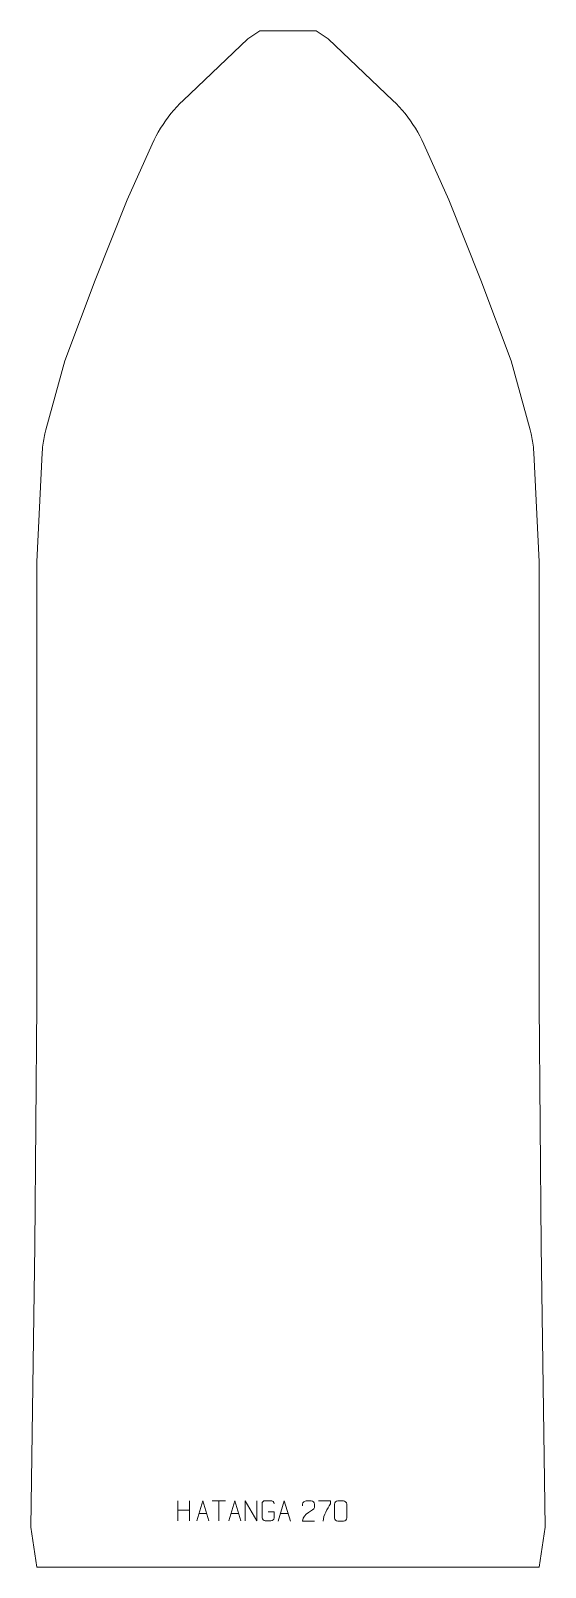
# Model space of a CAD drawing. Header units: millimetres. Extents: x -319 to 321, y -956 to 954.
import ezdxf

# ---------------------------------------------------------------- set-up
doc = ezdxf.new("R2010")
doc.units = ezdxf.units.MM
doc.header["$MEASUREMENT"] = 0
doc.layers.add('layer 1', color=7, linetype='Continuous')

msp = doc.modelspace()

# ---------------------------------------------------------------- linework, layer by layer
at = {"layer": 'layer 1', "color": 242, "lineweight": 9}
msp.add_open_spline([(-34.2117, 953.5399), (-34.2117, 953.5399), (35.7893, 953.5399), (35.7893, 953.5399), (35.7893, 953.5399), (35.7893, 953.5399), (50.7882, 943.5417), (50.7882, 943.5417), (50.7882, 943.5417), (50.7882, 943.5417), (131.3013, 866.8627), (131.3013, 866.8627), (131.3013, 866.8627), (131.3013, 866.8627), (135.2683, 862.9599), (135.2683, 862.9599), (135.2683, 862.9599), (135.2683, 862.9599), (139.1096, 858.9313), (139.1096, 858.9313), (139.1096, 858.9313), (139.1096, 858.9313), (142.8154, 854.7815), (142.8154, 854.7815), (142.8154, 854.7815), (142.8154, 854.7815), (146.389, 850.5125), (146.389, 850.5125), (146.389, 850.5125), (146.389, 850.5125), (149.8207, 846.132), (149.8207, 846.132), (149.8207, 846.132), (149.8207, 846.132), (153.1111, 841.6439), (153.1111, 841.6439), (153.1111, 841.6439), (153.1111, 841.6439), (156.2544, 837.0509), (156.2544, 837.0509), (156.2544, 837.0509), (156.2544, 837.0509), (159.2473, 832.3593), (159.2473, 832.3593), (159.2473, 832.3593), (159.2473, 832.3593), (162.0892, 827.5737), (162.0892, 827.5737), (162.0892, 827.5737), (162.0892, 827.5737), (164.7736, 822.6994), (164.7736, 822.6994), (164.7736, 822.6994), (164.7736, 822.6994), (167.2999, 817.7402), (167.2999, 817.7402), (167.2999, 817.7402), (167.2999, 817.7402), (169.6661, 812.7038), (169.6661, 812.7038), (169.6661, 812.7038), (169.6661, 812.7038), (200.7884, 743.5414), (200.7884, 743.5414), (200.7884, 743.5414), (200.7884, 743.5414), (240.7903, 643.5413), (240.7903, 643.5413), (240.7903, 643.5413), (240.7903, 643.5413), (278.2885, 543.0888), (278.2885, 543.0888), (278.2885, 543.0888), (278.2885, 543.0888), (301.922, 457.3488), (301.922, 457.3488), (301.922, 457.3488), (301.922, 457.3488), (303.1204, 452.6663), (303.1204, 452.6663), (303.1204, 452.6663), (303.1204, 452.6663), (303.655, 450.3111), (303.655, 450.3111), (303.655, 450.3111), (303.655, 450.3111), (304.147, 447.9449), (304.147, 447.9449), (304.147, 447.9449), (304.147, 447.9449), (304.5948, 445.5715), (304.5948, 445.5715), (304.5948, 445.5715), (304.5948, 445.5715), (305.0018, 443.1891), (305.0018, 443.1891), (305.0018, 443.1891), (305.0018, 443.1891), (305.3634, 440.8003), (305.3634, 440.8003), (305.3634, 440.8003), (305.3634, 440.8003), (305.681, 438.4036), (305.681, 438.4036), (305.681, 438.4036), (305.681, 438.4036), (305.9577, 436.003), (305.9577, 436.003), (305.9577, 436.003), (305.9577, 436.003), (306.1865, 433.5979), (306.1865, 433.5979), (306.1865, 433.5979), (306.1865, 433.5979), (306.5177, 428.7761), (306.5177, 428.7761), (306.5177, 428.7761), (306.5177, 428.7761), (313.2897, 293.5409), (313.2897, 293.5409), (313.2897, 293.5409), (313.2897, 293.5409), (313.2897, -256.4592), (313.2897, -256.4592), (313.2897, -256.4592), (313.2897, -256.4592), (315.7887, -556.4576), (315.7887, -556.4576), (315.7887, -556.4576), (315.7887, -556.4576), (320.7888, -906.4574), (320.7888, -906.4574), (320.7888, -906.4574), (320.7888, -906.4574), (313.2897, -956.4575), (313.2897, -956.4575), (313.2897, -956.4575), (313.2897, -956.4575), (-311.7121, -956.4575), (-311.7121, -956.4575), (-311.7121, -956.4575), (-311.7121, -956.4575), (-319.2112, -906.4574), (-319.2112, -906.4574), (-319.2112, -906.4574), (-319.2112, -906.4574), (-314.2105, -556.4576), (-314.2105, -556.4576), (-314.2105, -556.4576), (-314.2105, -556.4576), (-311.7121, -256.4592), (-311.7121, -256.4592), (-311.7121, -256.4592), (-311.7121, -256.4592), (-311.7121, 293.5409), (-311.7121, 293.5409), (-311.7121, 293.5409), (-311.7121, 293.5409), (-304.9394, 428.7761), (-304.9394, 428.7761), (-304.9394, 428.7761), (-304.9394, 428.7761), (-304.6102, 433.5979), (-304.6102, 433.5979), (-304.6102, 433.5979), (-304.6102, 433.5979), (-304.3795, 436.003), (-304.3795, 436.003), (-304.3795, 436.003), (-304.3795, 436.003), (-304.1028, 438.4036), (-304.1028, 438.4036), (-304.1028, 438.4036), (-304.1028, 438.4036), (-303.7852, 440.8003), (-303.7852, 440.8003), (-303.7852, 440.8003), (-303.7852, 440.8003), (-303.4235, 443.1891), (-303.4235, 443.1891), (-303.4235, 443.1891), (-303.4235, 443.1891), (-303.0165, 445.5715), (-303.0165, 445.5715), (-303.0165, 445.5715), (-303.0165, 445.5715), (-302.5687, 447.9449), (-302.5687, 447.9449), (-302.5687, 447.9449), (-302.5687, 447.9449), (-302.0768, 450.3111), (-302.0768, 450.3111), (-302.0768, 450.3111), (-302.0768, 450.3111), (-301.5421, 452.6663), (-301.5421, 452.6663), (-301.5421, 452.6663), (-301.5421, 452.6663), (-300.3418, 457.3488), (-300.3418, 457.3488), (-300.3418, 457.3488), (-300.3418, 457.3488), (-276.7103, 543.0888), (-276.7103, 543.0888), (-276.7103, 543.0888), (-276.7103, 543.0888), (-239.212, 643.5413), (-239.212, 643.5413), (-239.212, 643.5413), (-239.212, 643.5413), (-199.2121, 743.5414), (-199.2121, 743.5414), (-199.2121, 743.5414), (-199.2121, 743.5414), (-168.0885, 812.7038), (-168.0885, 812.7038), (-168.0885, 812.7038), (-168.0885, 812.7038), (-165.7217, 817.7402), (-165.7217, 817.7402), (-165.7217, 817.7402), (-165.7217, 817.7402), (-163.1954, 822.6994), (-163.1954, 822.6994), (-163.1954, 822.6994), (-163.1954, 822.6994), (-160.5116, 827.5737), (-160.5116, 827.5737), (-160.5116, 827.5737), (-160.5116, 827.5737), (-157.6697, 832.3593), (-157.6697, 832.3593), (-157.6697, 832.3593), (-157.6697, 832.3593), (-154.6768, 837.0509), (-154.6768, 837.0509), (-154.6768, 837.0509), (-154.6768, 837.0509), (-151.5329, 841.6439), (-151.5329, 841.6439), (-151.5329, 841.6439), (-151.5329, 841.6439), (-148.2425, 846.132), (-148.2425, 846.132), (-148.2425, 846.132), (-148.2425, 846.132), (-144.8108, 850.5125), (-144.8108, 850.5125), (-144.8108, 850.5125), (-144.8108, 850.5125), (-141.2372, 854.7815), (-141.2372, 854.7815), (-141.2372, 854.7815), (-141.2372, 854.7815), (-137.5314, 858.9313), (-137.5314, 858.9313), (-137.5314, 858.9313), (-137.5314, 858.9313), (-133.6901, 862.9599), (-133.6901, 862.9599), (-133.6901, 862.9599), (-133.6901, 862.9599), (-129.7231, 866.8627), (-129.7231, 866.8627), (-129.7231, 866.8627), (-129.7231, 866.8627), (-49.2119, 943.5417), (-49.2119, 943.5417), (-49.2119, 943.5417), (-49.2119, 943.5417), (-34.2117, 953.5399), (-34.2117, 953.5399)], degree=3, knots=[0, 0, 0, 0, 0.014492754, 0.014492754, 0.014492754, 0.014492754, 0.028985507, 0.028985507, 0.028985507, 0.028985507, 0.043478261, 0.043478261, 0.043478261, 0.043478261, 0.057971014, 0.057971014, 0.057971014, 0.057971014, 0.072463768, 0.072463768, 0.072463768, 0.072463768, 0.086956522, 0.086956522, 0.086956522, 0.086956522, 0.101449275, 0.101449275, 0.101449275, 0.101449275, 0.115942029, 0.115942029, 0.115942029, 0.115942029, 0.130434783, 0.130434783, 0.130434783, 0.130434783, 0.144927536, 0.144927536, 0.144927536, 0.144927536, 0.15942029, 0.15942029, 0.15942029, 0.15942029, 0.173913043, 0.173913043, 0.173913043, 0.173913043, 0.188405797, 0.188405797, 0.188405797, 0.188405797, 0.202898551, 0.202898551, 0.202898551, 0.202898551, 0.217391304, 0.217391304, 0.217391304, 0.217391304, 0.231884058, 0.231884058, 0.231884058, 0.231884058, 0.246376812, 0.246376812, 0.246376812, 0.246376812, 0.260869565, 0.260869565, 0.260869565, 0.260869565, 0.275362319, 0.275362319, 0.275362319, 0.275362319, 0.289855072, 0.289855072, 0.289855072, 0.289855072, 0.304347826, 0.304347826, 0.304347826, 0.304347826, 0.31884058, 0.31884058, 0.31884058, 0.31884058, 0.333333333, 0.333333333, 0.333333333, 0.333333333, 0.347826087, 0.347826087, 0.347826087, 0.347826087, 0.362318841, 0.362318841, 0.362318841, 0.362318841, 0.376811594, 0.376811594, 0.376811594, 0.376811594, 0.391304348, 0.391304348, 0.391304348, 0.391304348, 0.405797101, 0.405797101, 0.405797101, 0.405797101, 0.420289855, 0.420289855, 0.420289855, 0.420289855, 0.434782609, 0.434782609, 0.434782609, 0.434782609, 0.449275362, 0.449275362, 0.449275362, 0.449275362, 0.463768116, 0.463768116, 0.463768116, 0.463768116, 0.47826087, 0.47826087, 0.47826087, 0.47826087, 0.492753623, 0.492753623, 0.492753623, 0.492753623, 0.507246377, 0.507246377, 0.507246377, 0.507246377, 0.52173913, 0.52173913, 0.52173913, 0.52173913, 0.536231884, 0.536231884, 0.536231884, 0.536231884, 0.550724638, 0.550724638, 0.550724638, 0.550724638, 0.565217391, 0.565217391, 0.565217391, 0.565217391, 0.579710145, 0.579710145, 0.579710145, 0.579710145, 0.594202899, 0.594202899, 0.594202899, 0.594202899, 0.608695652, 0.608695652, 0.608695652, 0.608695652, 0.623188406, 0.623188406, 0.623188406, 0.623188406, 0.637681159, 0.637681159, 0.637681159, 0.637681159, 0.652173913, 0.652173913, 0.652173913, 0.652173913, 0.666666667, 0.666666667, 0.666666667, 0.666666667, 0.68115942, 0.68115942, 0.68115942, 0.68115942, 0.695652174, 0.695652174, 0.695652174, 0.695652174, 0.710144928, 0.710144928, 0.710144928, 0.710144928, 0.724637681, 0.724637681, 0.724637681, 0.724637681, 0.739130435, 0.739130435, 0.739130435, 0.739130435, 0.753623188, 0.753623188, 0.753623188, 0.753623188, 0.768115942, 0.768115942, 0.768115942, 0.768115942, 0.782608696, 0.782608696, 0.782608696, 0.782608696, 0.797101449, 0.797101449, 0.797101449, 0.797101449, 0.811594203, 0.811594203, 0.811594203, 0.811594203, 0.826086957, 0.826086957, 0.826086957, 0.826086957, 0.84057971, 0.84057971, 0.84057971, 0.84057971, 0.855072464, 0.855072464, 0.855072464, 0.855072464, 0.869565217, 0.869565217, 0.869565217, 0.869565217, 0.884057971, 0.884057971, 0.884057971, 0.884057971, 0.898550725, 0.898550725, 0.898550725, 0.898550725, 0.913043478, 0.913043478, 0.913043478, 0.913043478, 0.927536232, 0.927536232, 0.927536232, 0.927536232, 0.942028986, 0.942028986, 0.942028986, 0.942028986, 0.956521739, 0.956521739, 0.956521739, 0.956521739, 0.971014493, 0.971014493, 0.971014493, 0.971014493, 1, 1, 1, 1], dxfattribs=at)
at = {"layer": 'layer 1', "color": 250, "lineweight": 9}
for points in [[(-136.3438, -873.7787), (-136.3438, -873.7787), (-136.3438, -898.5562), (-136.3438, -898.5562)], [(-121.7005, -873.7787), (-121.7005, -873.7787), (-121.7005, -898.7322), (-121.7005, -898.7322)], [(-93.7307, -873.8022), (-93.7307, -873.8022), (-76.7435, -873.8022), (-76.7435, -873.8022)], [(-85.2369, -898.7322), (-85.2369, -898.7322), (-85.2369, -873.7787), (-85.2369, -873.7787)], [(-136.3438, -885.661), (-136.3438, -885.661), (-121.7005, -885.6606), (-121.7005, -885.6606)], [(-109.985, -889.4828), (-109.985, -889.4828), (-100.4893, -889.4828), (-100.4893, -889.4828)], [(-69.985, -889.4828), (-69.985, -889.4828), (-60.4893, -889.4828), (-60.4893, -889.4828)], [(-8.5179, -889.7538), (-8.5179, -889.7538), (0.9778, -889.7538), (0.9778, -889.7538)]]:
    msp.add_open_spline(points, degree=3, dxfattribs=at)
for points, knots in [([(-112.7076, -898.7322), (-112.7076, -898.7322), (-105.3366, -873.7787), (-105.3366, -873.7787), (-105.3366, -873.7787), (-105.3366, -873.7787), (-97.7667, -898.7322), (-97.7667, -898.7322)], [0, 0, 0, 0, 0.333333333, 0.333333333, 0.333333333, 0.333333333, 1, 1, 1, 1]), ([(-72.7076, -898.7322), (-72.7076, -898.7322), (-65.3366, -873.7787), (-65.3366, -873.7787), (-65.3366, -873.7787), (-65.3366, -873.7787), (-57.7667, -898.7322), (-57.7667, -898.7322)], [0, 0, 0, 0, 0.333333333, 0.333333333, 0.333333333, 0.333333333, 1, 1, 1, 1]), ([(-52.5646, -898.7322), (-52.5646, -898.7322), (-52.5646, -873.7787), (-52.5646, -873.7787), (-52.5646, -873.7787), (-52.5646, -873.7787), (-37.9098, -898.7322), (-37.9098, -898.7322), (-37.9098, -898.7322), (-37.9098, -898.7322), (-37.9098, -873.7787), (-37.9098, -873.7787)], [0, 0, 0, 0, 0.25, 0.25, 0.25, 0.25, 0.5, 0.5, 0.5, 0.5, 1, 1, 1, 1]), ([(-23.7701, -887.7538), (-23.7701, -887.7538), (-16.602, -887.7538), (-16.602, -887.7538), (-16.602, -887.7538), (-16.602, -887.7538), (-16.602, -894.9219), (-16.602, -894.9219), (-16.602, -894.9219), (-16.7417, -897.2453), (-18.4189, -898.7249), (-20.5667, -898.7357), (-20.5667, -898.7357), (-22.8985, -898.7353), (-25.2305, -898.7353), (-27.562, -898.7357), (-27.562, -898.7357), (-29.4869, -898.8411), (-31.4591, -896.9566), (-31.4479, -894.9393), (-31.4479, -894.9393), (-31.4475, -889.1692), (-31.4475, -883.3995), (-31.4479, -877.6302), (-31.4479, -877.6302), (-31.4437, -875.4921), (-29.6969, -873.7729), (-27.5446, -873.7863), (-27.5446, -873.7863), (-25.2189, -873.7863), (-22.8928, -873.7863), (-20.5667, -873.7863), (-20.5667, -873.7863), (-18.62, -873.7509), (-16.6286, -875.2424), (-16.602, -877.6801)], [0, 0, 0, 0, 0.1, 0.1, 0.1, 0.1, 0.2, 0.2, 0.2, 0.2, 0.3, 0.3, 0.3, 0.3, 0.4, 0.4, 0.4, 0.4, 0.5, 0.5, 0.5, 0.5, 0.6, 0.6, 0.6, 0.6, 0.7, 0.7, 0.7, 0.7, 0.8, 0.8, 0.8, 0.8, 1, 1, 1, 1]), ([(-11.2405, -899.0032), (-11.2405, -899.0032), (-3.8695, -874.0497), (-3.8695, -874.0497), (-3.8695, -874.0497), (-3.8695, -874.0497), (3.7004, -899.0032), (3.7004, -899.0032)], [0, 0, 0, 0, 0.333333333, 0.333333333, 0.333333333, 0.333333333, 1, 1, 1, 1]), ([(33.6013, -899.0136), (28.6869, -899.0133), (23.7725, -899.0133), (18.8584, -899.0136), (18.8584, -899.0136), (18.8584, -889.0813), (33.5094, -886.4401), (33.6013, -882.1298), (33.6013, -882.1298), (33.601, -880.7057), (33.601, -879.282), (33.6013, -877.8587), (33.6013, -877.8587), (33.5844, -875.7816), (31.4616, -874.0568), (29.7906, -874.0395), (29.7906, -874.0395), (27.7174, -874.0399), (25.6445, -874.0399), (23.5721, -874.0395), (23.5721, -874.0395), (21.75, -874.023), (18.9253, -875.8151), (18.8584, -877.9087), (18.8584, -877.9087), (18.8584, -877.9087), (18.8584, -879.9635), (18.8584, -879.9635)], [0, 0, 0, 0, 0.125, 0.125, 0.125, 0.125, 0.25, 0.25, 0.25, 0.25, 0.375, 0.375, 0.375, 0.375, 0.5, 0.5, 0.5, 0.5, 0.625, 0.625, 0.625, 0.625, 0.75, 0.75, 0.75, 0.75, 1, 1, 1, 1]), ([(38.8218, -874.0472), (38.8218, -874.0472), (53.6379, -874.0472), (53.6379, -874.0472), (53.6379, -874.0472), (53.6376, -875.2968), (53.6376, -876.5464), (53.6379, -877.7962), (53.6379, -877.7962), (49.6435, -883.7933), (44.7283, -891.6269), (44.7283, -899.0057)], [0, 0, 0, 0, 0.25, 0.25, 0.25, 0.25, 0.5, 0.5, 0.5, 0.5, 1, 1, 1, 1]), ([(62.6491, -874.0272), (65.0152, -874.0272), (67.3817, -874.0272), (69.7482, -874.0272), (69.7482, -874.0272), (71.7287, -873.9916), (73.7547, -875.4859), (73.7818, -877.928), (73.7818, -877.928), (73.7814, -883.6854), (73.7814, -889.4432), (73.7818, -895.2014), (73.7818, -895.2014), (73.6397, -897.529), (71.9333, -899.0113), (69.7482, -899.0221), (69.7482, -899.0221), (67.3758, -899.0217), (65.0034, -899.0217), (62.6314, -899.0221), (62.6314, -899.0221), (60.6729, -899.1277), (58.6665, -897.2398), (58.6779, -895.2188), (58.6779, -895.2188), (58.6783, -889.4382), (58.6783, -883.6579), (58.6779, -877.8781), (58.6779, -877.8781), (58.6822, -875.7361), (60.4593, -874.0136), (62.6491, -874.0272)], [0, 0, 0, 0, 0.111111111, 0.111111111, 0.111111111, 0.111111111, 0.222222222, 0.222222222, 0.222222222, 0.222222222, 0.333333333, 0.333333333, 0.333333333, 0.333333333, 0.444444444, 0.444444444, 0.444444444, 0.444444444, 0.555555556, 0.555555556, 0.555555556, 0.555555556, 0.666666667, 0.666666667, 0.666666667, 0.666666667, 0.777777778, 0.777777778, 0.777777778, 0.777777778, 1, 1, 1, 1])]:
    msp.add_open_spline(points, degree=3, knots=knots, dxfattribs=at)

doc.saveas('drawing.dxf')
